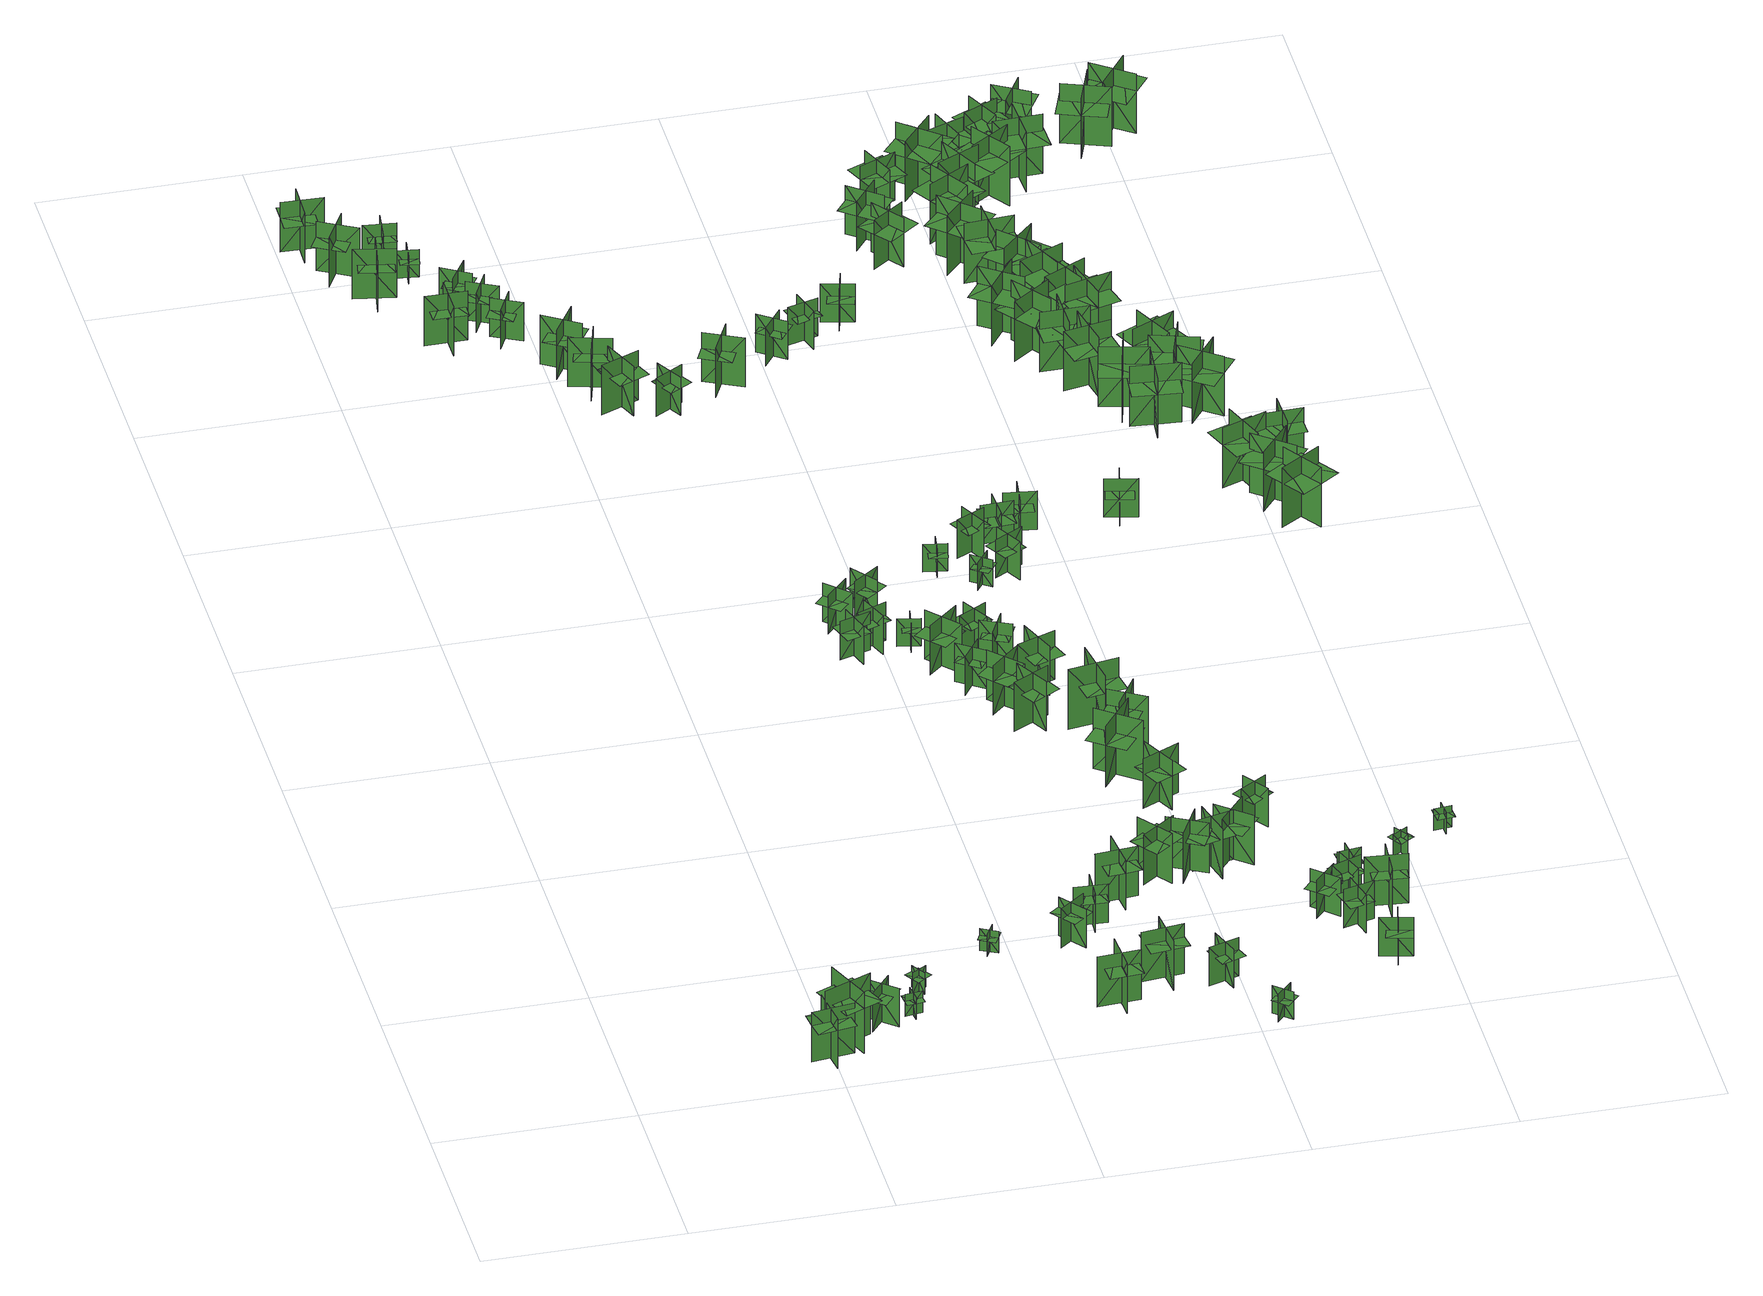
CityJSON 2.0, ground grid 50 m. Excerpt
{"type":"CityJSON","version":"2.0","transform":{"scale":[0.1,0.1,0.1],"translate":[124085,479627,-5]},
"CityObjects":{
"tree1":{"type":"SolitaryVegetationObject","geometry":[{"type":"MultiSurface","lod":"1","boundaries":[[[0,1,2]],[[0,2,3]],[[4,5,6]],[[4,6,7]],[[8,9,10]],[[8,10,11]],[[8,12,13]],[[8,13,9]]]}]},
"tree2":{"type":"SolitaryVegetationObject","geometry":[{"type":"MultiSurface","lod":"1","boundaries":[[[14,15,16]],[[14,16,17]],[[18,19,20]],[[18,20,21]],[[22,23,24]],[[22,24,25]],[[22,26,27]],[[22,27,23]]]}]},
"tree3":{"type":"SolitaryVegetationObject","geometry":[{"type":"MultiSurface","lod":"1","boundaries":[[[28,29,30]],[[28,30,31]],[[32,33,34]],[[32,34,35]],[[36,37,38]],[[36,38,39]],[[36,40,41]],[[36,41,37]]]}]},
"tree4":{"type":"SolitaryVegetationObject","geometry":[{"type":"MultiSurface","lod":"1","boundaries":[[[42,43,44]],[[42,44,45]],[[46,47,48]],[[46,48,49]],[[50,51,52]],[[50,52,53]],[[50,53,54]],[[50,54,55]]]}]},
"tree5":{"type":"SolitaryVegetationObject","geometry":[{"type":"MultiSurface","lod":"1","boundaries":[[[56,57,58]],[[56,58,59]],[[60,61,62]],[[60,62,63]],[[64,65,66]],[[64,66,67]],[[64,67,68]],[[64,68,69]]]}]},
"tree6":{"type":"SolitaryVegetationObject","geometry":[{"type":"MultiSurface","lod":"1","boundaries":[[[70,71,72]],[[70,72,73]],[[74,75,76]],[[74,76,77]],[[78,79,80]],[[78,80,81]],[[78,81,82]],[[78,82,83]]]}]},
"tree7":{"type":"SolitaryVegetationObject","geometry":[{"type":"MultiSurface","lod":"1","boundaries":[[[84,85,86]],[[84,86,87]],[[88,89,90]],[[88,90,91]],[[92,93,94]],[[92,94,95]],[[92,95,96]],[[92,96,97]]]}]},
"tree8":{"type":"SolitaryVegetationObject","geometry":[{"type":"MultiSurface","lod":"1","boundaries":[[[98,99,100]],[[98,100,101]],[[102,103,104]],[[102,104,105]],[[106,107,108]],[[106,108,109]],[[106,109,110]],[[106,110,111]]]}]},
"tree9":{"type":"SolitaryVegetationObject","geometry":[{"type":"MultiSurface","lod":"1","boundaries":[[[112,113,114]],[[112,114,115]],[[116,117,118]],[[116,118,119]],[[120,121,122]],[[120,122,123]],[[120,123,124]],[[120,124,125]]]}]},
"tree10":{"type":"SolitaryVegetationObject","geometry":[{"type":"MultiSurface","lod":"1","boundaries":[[[126,127,128]],[[126,128,129]],[[130,131,132]],[[130,132,133]],[[134,135,136]],[[134,136,137]],[[134,137,138]],[[134,138,139]]]}]},
"tree11":{"type":"SolitaryVegetationObject","geometry":[{"type":"MultiSurface","lod":"1","boundaries":[[[140,141,142]],[[140,142,143]],[[144,145,146]],[[144,146,147]],[[148,149,150]],[[148,150,151]],[[148,152,153]],[[148,153,149]]]}]},
"tree12":{"type":"SolitaryVegetationObject","geometry":[{"type":"MultiSurface","lod":"1","boundaries":[[[154,155,156]],[[154,156,157]],[[158,159,160]],[[158,160,161]],[[162,163,164]],[[162,164,165]],[[162,166,167]],[[162,167,163]]]}]},
"tree13":{"type":"SolitaryVegetationObject","geometry":[{"type":"MultiSurface","lod":"1","boundaries":[[[168,169,170]],[[168,170,171]],[[172,173,174]],[[172,174,175]],[[176,177,178]],[[176,178,179]],[[176,179,180]],[[176,180,181]]]}]},
"tree14":{"type":"SolitaryVegetationObject","geometry":[{"type":"MultiSurface","lod":"1","boundaries":[[[182,183,184]],[[182,184,185]],[[186,187,188]],[[186,188,189]],[[190,191,192]],[[190,192,193]],[[190,193,194]],[[190,194,195]]]}]},
"tree15":{"type":"SolitaryVegetationObject","geometry":[{"type":"MultiSurface","lod":"1","boundaries":[[[196,197,198]],[[196,198,199]],[[200,201,202]],[[200,202,203]],[[204,205,206]],[[204,206,207]],[[204,207,208]],[[204,208,209]]]}]},
"tree16":{"type":"SolitaryVegetationObject","geometry":[{"type":"MultiSurface","lod":"1","boundaries":[[[210,211,212]],[[210,212,213]],[[214,215,216]],[[214,216,217]],[[218,219,220]],[[218,220,221]],[[218,222,223]],[[218,223,219]]]}]},
"tree17":{"type":"SolitaryVegetationObject","geometry":[{"type":"MultiSurface","lod":"1","boundaries":[[[224,225,226]],[[224,226,227]],[[228,229,230]],[[228,230,231]],[[232,233,234]],[[232,234,235]],[[232,235,236]],[[232,236,237]]]}]},
"tree18":{"type":"SolitaryVegetationObject","geometry":[{"type":"MultiSurface","lod":"1","boundaries":[[[238,239,240]],[[238,240,241]],[[242,243,244]],[[242,244,245]],[[246,247,248]],[[246,248,249]],[[246,249,250]],[[246,250,251]]]}]},
"tree19":{"type":"SolitaryVegetationObject","geometry":[{"type":"MultiSurface","lod":"1","boundaries":[[[252,253,254]],[[252,254,255]],[[256,257,258]],[[256,258,259]],[[260,261,262]],[[260,262,263]],[[260,264,265]],[[260,265,261]]]}]},
"tree20":{"type":"SolitaryVegetationObject","geometry":[{"type":"MultiSurface","lod":"1","boundaries":[[[266,267,268]],[[266,268,269]],[[270,271,272]],[[270,272,273]],[[274,275,276]],[[274,276,277]],[[274,277,278]],[[274,278,279]]]}]},
"tree21":{"type":"SolitaryVegetationObject","geometry":[{"type":"MultiSurface","lod":"1","boundaries":[[[280,281,282]],[[280,282,283]],[[284,285,286]],[[284,286,287]],[[288,289,290]],[[288,290,291]],[[288,291,292]],[[288,292,293]]]}]},
"tree22":{"type":"SolitaryVegetationObject","geometry":[{"type":"MultiSurface","lod":"1","boundaries":[[[294,295,296]],[[294,296,297]],[[298,299,300]],[[298,300,301]],[[302,303,304]],[[302,304,305]],[[302,305,306]],[[302,306,307]]]}]},
"tree23":{"type":"SolitaryVegetationObject","geometry":[{"type":"MultiSurface","lod":"1","boundaries":[[[308,309,310]],[[308,310,311]],[[312,313,314]],[[312,314,315]],[[316,317,318]],[[316,318,319]],[[316,319,320]],[[316,320,321]]]}]},
"tree24":{"type":"SolitaryVegetationObject","geometry":[{"type":"MultiSurface","lod":"1","boundaries":[[[322,323,324]],[[322,324,325]],[[326,327,328]],[[326,328,329]],[[330,331,332]],[[330,332,333]],[[330,334,335]],[[330,335,331]]]}]},
"tree25":{"type":"SolitaryVegetationObject","geometry":[{"type":"MultiSurface","lod":"1","boundaries":[[[336,337,338]],[[336,338,339]],[[340,341,342]],[[340,342,343]],[[344,345,346]],[[344,346,347]],[[344,347,348]],[[344,348,349]]]}]},
"tree26":{"type":"SolitaryVegetationObject","geometry":[{"type":"MultiSurface","lod":"1","boundaries":[[[350,351,352]],[[350,352,353]],[[354,355,356]],[[354,356,357]],[[358,359,360]],[[358,360,361]],[[358,361,362]],[[358,362,363]]]}]},
"tree27":{"type":"SolitaryVegetationObject","geometry":[{"type":"MultiSurface","lod":"1","boundaries":[[[364,365,366]],[[364,366,367]],[[368,369,370]],[[368,370,371]],[[372,373,374]],[[372,374,375]],[[372,375,376]],[[372,376,377]]]}]},
"tree28":{"type":"SolitaryVegetationObject","geometry":[{"type":"MultiSurface","lod":"1","boundaries":[[[378,379,380]],[[378,380,381]],[[382,383,384]],[[382,384,385]],[[386,387,388]],[[386,388,389]],[[386,389,390]],[[386,390,391]]]}]},
"tree29":{"type":"SolitaryVegetationObject","geometry":[{"type":"MultiSurface","lod":"1","boundaries":[[[392,393,394]],[[392,394,395]],[[396,397,398]],[[396,398,399]],[[400,401,402]],[[400,402,403]],[[400,403,404]],[[400,404,405]]]}]},
"tree30":{"type":"SolitaryVegetationObject","geometry":[{"type":"MultiSurface","lod":"1","boundaries":[[[406,407,408]],[[406,408,409]],[[410,411,412]],[[410,412,413]],[[414,415,416]],[[414,416,417]],[[414,417,418]],[[414,418,419]]]}]},
"tree31":{"type":"SolitaryVegetationObject","geometry":[{"type":"MultiSurface","lod":"1","boundaries":[[[420,421,422]],[[420,422,423]],[[424,425,426]],[[424,426,427]],[[428,429,430]],[[428,430,431]],[[428,431,432]],[[428,432,433]]]}]},
"tree32":{"type":"SolitaryVegetationObject","geometry":[{"type":"MultiSurface","lod":"1","boundaries":[[[434,435,436]],[[434,436,437]],[[438,439,440]],[[438,440,441]],[[442,443,444]],[[442,444,445]],[[442,445,446]],[[442,446,447]]]}]},
"tree33":{"type":"SolitaryVegetationObject","geometry":[{"type":"MultiSurface","lod":"1","boundaries":[[[448,449,450]],[[448,450,451]],[[452,453,454]],[[452,454,455]],[[456,457,458]],[[456,458,459]],[[456,460,461]],[[456,461,457]]]}]},
"tree34":{"type":"SolitaryVegetationObject","geometry":[{"type":"MultiSurface","lod":"1","boundaries":[[[462,463,464]],[[462,464,465]],[[466,467,468]],[[466,468,469]],[[470,471,472]],[[470,472,473]],[[470,473,474]],[[470,474,475]]]}]},
"tree35":{"type":"SolitaryVegetationObject","geometry":[{"type":"MultiSurface","lod":"1","boundaries":[[[476,477,478]],[[476,478,479]],[[480,481,482]],[[480,482,483]],[[484,485,486]],[[484,486,487]],[[484,487,488]],[[484,488,489]]]}]},
"tree36":{"type":"SolitaryVegetationObject","geometry":[{"type":"MultiSurface","lod":"1","boundaries":[[[490,491,492]],[[490,492,493]],[[494,495,496]],[[494,496,497]],[[498,499,500]],[[498,500,501]],[[498,501,502]],[[498,502,503]]]}]},
"tree37":{"type":"SolitaryVegetationObject","geometry":[{"type":"MultiSurface","lod":"1","boundaries":[[[504,505,506]],[[504,506,507]],[[508,509,510]],[[508,510,511]],[[512,513,514]],[[512,514,515]],[[512,516,517]],[[512,517,513]]]}]},
"tree38":{"type":"SolitaryVegetationObject","geometry":[{"type":"MultiSurface","lod":"1","boundaries":[[[518,519,520]],[[518,520,521]],[[522,523,524]],[[522,524,525]],[[526,527,528]],[[526,528,529]],[[526,529,530]],[[526,530,531]]]}]},
"tree39":{"type":"SolitaryVegetationObject","geometry":[{"type":"MultiSurface","lod":"1","boundaries":[[[532,533,534]],[[532,534,535]],[[536,537,538]],[[536,538,539]],[[540,541,542]],[[540,542,543]],[[540,543,544]],[[540,544,545]]]}]},
"tree40":{"type":"SolitaryVegetationObject","geometry":[{"type":"MultiSurface","lod":"1","boundaries":[[[546,547,548]],[[546,548,549]],[[550,551,552]],[[550,552,553]],[[554,555,556]],[[554,556,557]],[[554,557,558]],[[554,558,559]]]}]},
"tree41":{"type":"SolitaryVegetationObject","geometry":[{"type":"MultiSurface","lod":"1","boundaries":[[[560,561,562]],[[560,562,563]],[[564,565,566]],[[564,566,567]],[[568,569,570]],[[568,570,571]],[[568,571,572]],[[568,572,573]]]}]},
"tree42":{"type":"SolitaryVegetationObject","geometry":[{"type":"MultiSurface","lod":"1","boundaries":[[[574,575,576]],[[574,576,577]],[[578,579,580]],[[578,580,581]],[[582,583,584]],[[582,584,585]],[[582,586,587]],[[582,587,583]]]}]},
"tree43":{"type":"SolitaryVegetationObject","geometry":[{"type":"MultiSurface","lod":"1","boundaries":[[[588,589,590]],[[588,590,591]],[[592,593,594]],[[592,594,595]],[[596,597,598]],[[596,598,599]],[[596,599,600]],[[596,600,601]]]}]},
"tree44":{"type":"SolitaryVegetationObject","geometry":[{"type":"MultiSurface","lod":"1","boundaries":[[[602,603,604]],[[602,604,605]],[[606,607,608]],[[606,608,609]],[[610,611,612]],[[610,612,613]],[[610,613,614]],[[610,614,615]]]}]},
"tree45":{"type":"SolitaryVegetationObject","geometry":[{"type":"MultiSurface","lod":"1","boundaries":[[[616,617,618]],[[616,618,619]],[[620,621,622]],[[620,622,623]],[[624,625,626]],[[624,626,627]],[[624,627,628]],[[624,628,629]]]}]},
"tree46":{"type":"SolitaryVegetationObject","geometry":[{"type":"MultiSurface","lod":"1","boundaries":[[[630,631,632]],[[630,632,633]],[[634,635,636]],[[634,636,637]],[[638,639,640]],[[638,640,641]],[[638,641,642]],[[638,642,643]]]}]},
"tree47":{"type":"SolitaryVegetationObject","geometry":[{"type":"MultiSurface","lod":"1","boundaries":[[[644,645,646]],[[644,646,647]],[[648,649,650]],[[648,650,651]],[[652,653,654]],[[652,654,655]],[[652,656,657]],[[652,657,653]]]}]},
"tree48":{"type":"SolitaryVegetationObject","geometry":[{"type":"MultiSurface","lod":"1","boundaries":[[[658,659,660]],[[658,660,661]],[[662,663,664]],[[662,664,665]],[[666,667,668]],[[666,668,669]],[[666,669,670]],[[666,670,671]]]}]},
"tree49":{"type":"SolitaryVegetationObject","geometry":[{"type":"MultiSurface","lod":"1","boundaries":[[[672,673,674]],[[672,674,675]],[[676,677,678]],[[676,678,679]],[[680,681,682]],[[680,682,683]],[[680,683,684]],[[680,684,685]]]}]},
"tree50":{"type":"SolitaryVegetationObject","geometry":[{"type":"MultiSurface","lod":"1","boundaries":[[[686,687,688]],[[686,688,689]],[[690,691,692]],[[690,692,693]],[[694,695,696]],[[694,696,697]],[[694,697,698]],[[694,698,699]]]}]},
"tree51":{"type":"SolitaryVegetationObject","geometry":[{"type":"MultiSurface","lod":"1","boundaries":[[[700,701,702]],[[700,702,703]],[[704,705,706]],[[704,706,707]],[[708,709,710]],[[708,710,711]],[[708,711,712]],[[708,712,713]]]}]},
"tree52":{"type":"SolitaryVegetationObject","geometry":[{"type":"MultiSurface","lod":"1","boundaries":[[[714,715,716]],[[714,716,717]],[[718,719,720]],[[718,720,721]],[[722,723,724]],[[722,724,725]],[[722,725,726]],[[722,726,727]]]}]},
"tree53":{"type":"SolitaryVegetationObject","geometry":[{"type":"MultiSurface","lod":"1","boundaries":[[[728,729,730]],[[728,730,731]],[[732,733,734]],[[732,734,735]],[[736,737,738]],[[736,738,739]],[[736,739,740]],[[736,740,741]]]}]},
"tree54":{"type":"SolitaryVegetationObject","geometry":[{"type":"MultiSurface","lod":"1","boundaries":[[[742,743,744]],[[742,744,745]],[[746,747,748]],[[746,748,749]],[[750,751,752]],[[750,752,753]],[[750,753,754]],[[750,754,755]]]}]},
"tree55":{"type":"SolitaryVegetationObject","geometry":[{"type":"MultiSurface","lod":"1","boundaries":[[[756,757,758]],[[756,758,759]],[[760,761,762]],[[760,762,763]],[[764,765,766]],[[764,766,767]],[[764,767,768]],[[764,768,769]]]}]},
"tree56":{"type":"SolitaryVegetationObject","geometry":[{"type":"MultiSurface","lod":"1","boundaries":[[[770,771,772]],[[770,772,773]],[[774,775,776]],[[774,776,777]],[[778,779,780]],[[778,780,781]],[[778,781,782]],[[778,782,783]]]}]},
"tree57":{"type":"SolitaryVegetationObject","geometry":[{"type":"MultiSurface","lod":"1","boundaries":[[[784,785,786]],[[784,786,787]],[[788,789,790]],[[788,790,791]],[[792,793,794]],[[792,794,795]],[[792,795,796]],[[792,796,797]]]}]},
"tree58":{"type":"SolitaryVegetationObject","geometry":[{"type":"MultiSurface","lod":"1","boundaries":[[[798,799,800]],[[798,800,801]],[[802,803,804]],[[802,804,805]],[[806,807,808]],[[806,808,809]],[[806,807,810]],[[806,810,811]]]}]},
"tree59":{"type":"SolitaryVegetationObject","geometry":[{"type":"MultiSurface","lod":"1","boundaries":[[[812,813,814]],[[812,814,815]],[[816,817,818]],[[816,818,819]],[[820,821,822]],[[820,822,823]],[[820,821,824]],[[820,824,825]]]}]},
"tree60":{"type":"SolitaryVegetationObject","geometry":[{"type":"MultiSurface","lod":"1","boundaries":[[[826,827,828]],[[826,828,829]],[[830,831,832]],[[830,832,833]],[[834,835,836]],[[834,836,837]],[[834,837,838]],[[834,838,839]]]}]},
"tree61":{"type":"SolitaryVegetationObject","geometry":[{"type":"MultiSurface","lod":"1","boundaries":[[[840,841,842]],[[840,842,843]],[[844,845,846]],[[844,846,847]],[[848,849,850]],[[848,850,851]],[[848,851,852]],[[848,852,853]]]}]},
"tree62":{"type":"SolitaryVegetationObject","geometry":[{"type":"MultiSurface","lod":"1","boundaries":[[[854,855,856]],[[854,856,857]],[[858,859,860]],[[858,860,861]],[[862,863,864]],[[862,864,865]],[[862,865,866]],[[862,866,867]]]}]},
"tree63":{"type":"SolitaryVegetationObject","geometry":[{"type":"MultiSurface","lod":"1","boundaries":[[[868,869,870]],[[868,870,871]],[[872,873,874]],[[872,874,875]],[[876,877,878]],[[876,878,879]],[[876,879,880]],[[876,880,881]]]}]},
"tree64":{"type":"SolitaryVegetationObject","geometry":[{"type":"MultiSurface","lod":"1","boundaries":[[[882,883,884]],[[882,884,885]],[[886,887,888]],[[886,888,889]],[[890,891,892]],[[890,892,893]],[[890,893,894]],[[890,894,895]]]}]},
"tree65":{"type":"SolitaryVegetationObject","geometry":[{"type":"MultiSurface","lod":"1","boundaries":[[[896,897,898]],[[896,898,899]],[[900,901,902]],[[900,902,903]],[[904,905,906]],[[904,906,907]],[[904,907,908]],[[904,908,909]]]}]},
"tree66":{"type":"SolitaryVegetationObject","geometry":[{"type":"MultiSurface","lod":"1","boundaries":[[[910,911,912]],[[910,912,913]],[[914,915,916]],[[914,916,917]],[[918,919,920]],[[918,920,921]],[[918,921,922]],[[918,922,923]]]}]},
"tree67":{"type":"SolitaryVegetationObject","geometry":[{"type":"MultiSurface","lod":"1","boundaries":[[[924,925,926]],[[924,926,927]],[[928,929,930]],[[928,930,931]],[[932,933,934]],[[932,934,935]],[[932,935,936]],[[932,936,937]]]}]},
"tree68":{"type":"SolitaryVegetationObject","geometry":[{"type":"MultiSurface","lod":"1","boundaries":[[[938,939,940]],[[938,940,941]],[[942,943,944]],[[942,944,945]],[[946,947,948]],[[946,948,949]],[[946,949,950]],[[946,950,951]]]}]},
"tree69":{"type":"SolitaryVegetationObject","geometry":[{"type":"MultiSurface","lod":"1","boundaries":[[[952,953,954]],[[952,954,955]],[[956,957,958]],[[956,958,959]],[[960,961,962]],[[960,962,963]],[[960,963,964]],[[960,964,965]]]}]},
"tree70":{"type":"SolitaryVegetationObject","geometry":[{"type":"MultiSurface","lod":"1","boundaries":[[[966,967,968]],[[966,968,969]],[[970,971,972]],[[970,972,973]],[[974,975,976]],[[974,976,977]],[[974,977,978]],[[974,978,979]]]}]},
"tree71":{"type":"SolitaryVegetationObject","geometry":[{"type":"MultiSurface","lod":"1","boundaries":[[[980,981,982]],[[980,982,983]],[[984,985,986]],[[984,986,987]],[[988,989,990]],[[988,990,991]],[[988,991,992]],[[988,992,993]]]}]},
"tree72":{"type":"SolitaryVegetationObject","geometry":[{"type":"MultiSurface","lod":"1","boundaries":[[[994,995,996]],[[994,996,997]],[[998,999,1000]],[[998,1000,1001]],[[1002,1003,1004]],[[1002,1004,1005]],[[1002,1005,1006]],[[1002,1006,1007]]]}]},
"tree73":{"type":"SolitaryVegetationObject","geometry":[{"type":"MultiSurface","lod":"1","boundaries":[[[1008,1009,1010]],[[1008,1010,1011]],[[1012,1013,1014]],[[1012,1014,1015]],[[1016,1017,1018]],[[1016,1018,1019]],[[1016,1019,1020]],[[1016,1020,1021]]]}]},
"tree74":{"type":"SolitaryVegetationObject","geometry":[{"type":"MultiSurface","lod":"1","boundaries":[[[1022,1023,1024]],[[1022,1024,1025]],[[1026,1027,1028]],[[1026,1028,1029]],[[1030,1031,1032]],[[1030,1032,1033]],[[1030,1033,1034]],[[1030,1034,1035]]]}]},
"tree75":{"type":"SolitaryVegetationObject","geometry":[{"type":"MultiSurface","lod":"1","boundaries":[[[1036,1037,1038]],[[1036,1038,1039]],[[1040,1041,1042]],[[1040,1042,1043]],[[1044,1045,1046]],[[1044,1046,1047]],[[1044,1047,1048]],[[1044,1048,1049]]]}]},
"tree76":{"type":"SolitaryVegetationObject","geometry":[{"type":"MultiSurface","lod":"1","boundaries":[[[1050,1051,1052]],[[1050,1052,1053]],[[1054,1055,1056]],[[1054,1056,1057]],[[1058,1059,1060]],[[1058,1060,1061]],[[1058,1061,1062]],[[1058,1062,1063]]]}]},
"tree77":{"type":"SolitaryVegetationObject","geometry":[{"type":"MultiSurface","lod":"1","boundaries":[[[1064,1065,1066]],[[1064,1066,1067]],[[1068,1069,1070]],[[1068,1070,1071]],[[1072,1073,1074]],[[1072,1074,1075]],[[1072,1075,1076]],[[1072,1076,1077]]]}]},
"tree78":{"type":"SolitaryVegetationObject","geometry":[{"type":"MultiSurface","lod":"1","boundaries":[[[1078,1079,1080]],[[1078,1080,1081]],[[1082,1083,1084]],[[1082,1084,1085]],[[1086,1087,1088]],[[1086,1088,1089]],[[1086,1089,1090]],[[1086,1090,1091]]]}]},
"tree79":{"type":"SolitaryVegetationObject","geometry":[{"type":"MultiSurface","lod":"1","boundaries":[[[1092,1093,1094]],[[1092,1094,1095]],[[1096,1097,1098]],[[1096,1098,1099]],[[1100,1101,1102]],[[1100,1102,1103]],[[1100,1103,1104]],[[1100,1104,1105]]]}]},
"tree80":{"type":"SolitaryVegetationObject","geometry":[{"type":"MultiSurface","lod":"1","boundaries":[[[1106,1107,1108]],[[1106,1108,1109]],[[1110,1111,1112]],[[1110,1112,1113]],[[1114,1115,1116]],[[1114,1116,1117]],[[1114,1117,1118]],[[1114,1118,1119]]]}]},
"tree81":{"type":"SolitaryVegetationObject","geometry":[{"type":"MultiSurface","lod":"1","boundaries":[[[1120,1121,1122]],[[1120,1122,1123]],[[1124,1125,1126]],[[1124,1126,1127]],[[1128,1129,1130]],[[1128,1130,1131]],[[1128,1131,1132]],[[1128,1132,1133]]]}]},
"tree82":{"type":"SolitaryVegetationObject","geometry":[{"type":"MultiSurface","lod":"1","boundaries":[[[1134,1135,1136]],[[1134,1136,1137]],[[1138,1139,1140]],[[1138,1140,1141]],[[1142,1143,1144]],[[1142,1144,1145]],[[1142,1145,1146]],[[1142,1146,1147]]]}]},
"tree83":{"type":"SolitaryVegetationObject","geometry":[{"type":"MultiSurface","lod":"1","boundaries":[[[1148,1149,1150]],[[1148,1150,1151]],[[1152,1153,1154]],[[1152,1154,1155]],[[1156,1157,1158]],[[1156,1158,1159]],[[1156,1159,1160]],[[1156,1160,1161]]]}]},
"tree84":{"type":"SolitaryVegetationObject","geometry":[{"type":"MultiSurface","lod":"1","boundaries":[[[1162,1163,1164]],[[1162,1164,1165]],[[1166,1167,1168]],[[1166,1168,1169]],[[1170,1171,1172]],[[1170,1172,1173]],[[1170,1173,1174]],[[1170,1174,1175]]]}]},
"tree85":{"type":"SolitaryVegetationObject","geometry":[{"type":"MultiSurface","lod":"1","boundaries":[[[1176,1177,1178]],[[1176,1178,1179]],[[1180,1181,1182]],[[1180,1182,1183]],[[1184,1185,1186]],[[1184,1186,1187]],[[1184,1187,1188]],[[1184,1188,1189]]]}]},
"tree86":{"type":"SolitaryVegetationObject","geometry":[{"type":"MultiSurface","lod":"1","boundaries":[[[1190,1191,1192]],[[1190,1192,1193]],[[1194,1195,1196]],[[1194,1196,1197]],[[1198,1199,1200]],[[1198,1200,1201]],[[1198,1201,1202]],[[1198,1202,1203]]]}]},
"tree87":{"type":"SolitaryVegetationObject","geometry":[{"type":"MultiSurface","lod":"1","boundaries":[[[1204,1205,1206]],[[1204,1206,1207]],[[1208,1209,1210]],[[1208,1210,1211]],[[1212,1213,1214]],[[1212,1214,1215]],[[1212,1215,1216]],[[1212,1216,1217]]]}]},
"tree88":{"type":"SolitaryVegetationObject","geometry":[{"type":"MultiSurface","lod":"1","boundaries":[[[1218,1219,1220]],[[1218,1220,1221]],[[1222,1223,1224]],[[1222,1224,1225]],[[1226,1227,1228]],[[1226,1228,1229]],[[1226,1229,1230]],[[1226,1230,1231]]]}]},
"tree89":{"type":"SolitaryVegetationObject","geometry":[{"type":"MultiSurface","lod":"1","boundaries":[[[1232,1233,1234]],[[1232,1234,1235]],[[1236,1237,1238]],[[1236,1238,1239]],[[1240,1241,1242]],[[1240,1242,1243]],[[1240,1243,1244]],[[1240,1244,1245]]]}]},
"tree90":{"type":"SolitaryVegetationObject","geometry":[{"type":"MultiSurface","lod":"1","boundaries":[[[1246,1247,1248]],[[1246,1248,1249]],[[1250,1251,1252]],[[1250,1252,1253]],[[1254,1255,1256]],[[1254,1256,1257]],[[1254,1257,1258]],[[1254,1258,1259]]]}]},
"tree91":{"type":"SolitaryVegetationObject","geometry":[{"type":"MultiSurface","lod":"1","boundaries":[[[1260,1261,1262]],[[1260,1262,1263]],[[1264,1265,1266]],[[1264,1266,1267]],[[1268,1269,1270]],[[1268,1270,1271]],[[1268,1271,1272]],[[1268,1272,1273]]]}]},
"tree92":{"type":"SolitaryVegetationObject","geometry":[{"type":"MultiSurface","lod":"1","boundaries":[[[1274,1275,1276]],[[1274,1276,1277]],[[1278,1279,1280]],[[1278,1280,1281]],[[1282,1283,1284]],[[1282,1284,1285]],[[1282,1285,1286]],[[1282,1286,1287]]]}]},
"tree93":{"type":"SolitaryVegetationObject","geometry":[{"type":"MultiSurface","lod":"1","boundaries":[[[1288,1289,1290]],[[1288,1290,1291]],[[1292,1293,1294]],[[1292,1294,1295]],[[1296,1297,1298]],[[1296,1298,1299]],[[1296,1299,1300]],[[1296,1300,1301]]]}]},
"tree94":{"type":"SolitaryVegetationObject","geometry":[{"type":"MultiSurface","lod":"1","boundaries":[[[1302,1303,1304]],[[1302,1304,1305]],[[1306,1307,1308]],[[1306,1308,1309]],[[1310,1311,1312]],[[1310,1312,1313]],[[1310,1313,1314]],[[1310,1314,1315]]]}]},
"tree95":{"type":"SolitaryVegetationObject","geometry":[{"type":"MultiSurface","lod":"1","boundaries":[[[1316,1317,1318]],[[1316,1318,1319]],[[1320,1321,1322]],[[1320,1322,1323]],[[1324,1325,1326]],[[1324,1326,1327]],[[1324,1327,1328]],[[1324,1328,1329]]]}]},
"tree96":{"type":"SolitaryVegetationObject","geometry":[{"type":"MultiSurface","lod":"1","boundaries":[[[1330,1331,1332]],[[1330,1332,1333]],[[1334,1335,1336]],[[1334,1336,1337]],[[1338,1339,1340]],[[1338,1340,1341]],[[1338,1341,1342]],[[1338,1342,1343]]]}]},
"tree97":{"type":"SolitaryVegetationObject","geometry":[{"type":"MultiSurface","lod":"1","boundaries":[[[1344,1345,1346]],[[1344,1346,1347]],[[1348,1349,1350]],[[1348,1350,1351]],[[1352,1353,1354]],[[1352,1354,1355]],[[1352,1355,1356]],[[1352,1356,1357]]]}]},
"tree98":{"type":"SolitaryVegetationObject","geometry":[{"type":"MultiSurface","lod":"1","boundaries":[[[1358,1359,1360]],[[1358,1360,1361]],[[1362,1363,1364]],[[1362,1364,1365]],[[1366,1367,1368]],[[1366,1368,1369]],[[1366,1369,1370]],[[1366,1370,1371]]]}]}
},
"vertices":[
[550,132,13],[444,118,13],[444,118,154],[550,132,154],[482,183,13],[497,77,13],[497,77,154],[482,183,154],[541,131,117],[444,118,117],[450,76,117],[546,90,117],[535,173,117],[439,160,117],
[522,245,12],[572,125,12],[572,125,185],[522,245,185],[484,150,12],[604,200,12],[604,200,185],[484,150,185],[526,235,140],[572,125,140],[620,145,140],[574,255,140],[479,215,140],[525,105,140],
[610,201,17],[663,264,17],[663,264,126],[610,201,126],[675,206,17],[612,260,17],[612,260,126],[675,206,126],[614,206,98],[663,264,98],[638,285,98],[589,227,98],[639,185,98],[688,243,98],
[699,248,15],[743,254,15],[743,254,77],[699,248,77],[722,230,15],[717,274,15],[717,274,77],[722,230,77],[722,230,59],[744,233,59],[739,277,59],[717,274,59],[695,271,59],[700,228,59],
[736,327,19],[773,350,19],[773,350,80],[736,327,80],[764,320,19],[741,358,19],[741,358,80],[764,320,80],[764,320,63],[783,332,63],[759,369,63],[741,358,63],[722,346,63],[746,308,63],
[942,437,20],[963,476,20],[963,476,82],[942,437,82],[971,445,20],[931,466,20],[931,466,82],[971,445,82],[971,445,64],[981,465,64],[942,485,64],[931,466,64],[921,446,64],[960,426,64],
[55,3698,23],[53,3594,23],[53,3594,163],[55,3698,163],[7,3652,23],[7,3652,163],[112,3649,163],[112,3649,23],[7,3652,119],[6,3608,119],[89,3606,119],[90,3650,119],[91,3693,119],[8,3695,119],
[138,3586,16],[88,3495,16],[88,3495,156],[138,3586,156],[74,3567,16],[74,3567,156],[166,3517,156],[166,3517,16],[74,3567,112],[53,3529,112],[126,3489,112],[147,3527,112],[168,3565,112],[95,3606,112],
[230,3411,19],[127,3430,19],[127,3430,159],[230,3411,159],[191,3466,19],[191,3466,159],[173,3363,159],[173,3363,19],[191,3466,115],[148,3474,115],[133,3392,115],[176,3384,115],[219,3376,115],[234,3458,115],
[351,3201,20],[246,3201,20],[246,3201,159],[351,3201,159],[303,3248,20],[303,3248,159],[303,3144,159],[303,3144,20],[303,3248,115],[259,3248,115],[259,3165,115],[303,3165,115],[346,3164,115],[347,3248,115],
[1203,250,12],[1209,144,12],[1209,144,153],[1203,250,153],[1147,187,12],[1254,193,12],[1254,193,153],[1147,187,153],[1203,241,117],[1209,144,117],[1251,146,117],[1245,243,117],[1161,238,117],[1167,141,117],
[1178,431,11],[1128,496,11],[1128,496,121],[1178,431,121],[1186,496,11],[1121,445,11],[1121,445,121],[1186,496,121],[1174,437,92],[1128,496,92],[1102,476,92],[1148,417,92],[1200,457,92],[1154,516,92],
[266,3560,17],[185,3569,17],[185,3569,125],[266,3560,125],[234,3601,17],[234,3601,125],[224,3520,125],[224,3520,17],[234,3601,91],[200,3604,91],[193,3540,91],[226,3536,91],[260,3532,91],[267,3597,91],
[270,3458,20],[278,3515,20],[278,3515,98],[270,3458,98],[300,3480,20],[300,3480,98],[242,3488,98],[242,3488,20],[300,3480,73],[303,3504,73],[257,3510,73],[253,3486,73],[250,3462,73],[296,3456,73],
[338,3300,19],[381,3370,19],[381,3370,128],[338,3300,128],[388,3313,19],[388,3313,128],[319,3355,128],[319,3355,19],[388,3313,94],[406,3341,94],[351,3376,94],[333,3347,94],[315,3318,94],[371,3284,94],
[1218,568,13],[1213,486,13],[1213,486,122],[1218,568,122],[1169,525,13],[1252,520,13],[1252,520,122],[1169,525,122],[1218,561,94],[1213,486,94],[1246,484,94],[1250,559,94],[1185,563,94],[1180,488,94],
[413,3296,23],[376,3223,23],[376,3223,132],[413,3296,132],[363,3279,23],[363,3279,132],[436,3242,132],[436,3242,23],[363,3279,98],[348,3249,98],[406,3219,98],[421,3250,98],[437,3280,98],[379,3309,98],
[454,3221,19],[417,3148,19],[417,3148,128],[454,3221,128],[405,3205,19],[405,3205,128],[477,3167,128],[477,3167,19],[405,3205,94],[389,3175,94],[447,3144,94],[462,3175,94],[478,3205,94],[420,3235,94],
[1270,260,14],[1376,272,14],[1376,272,155],[1270,260,155],[1336,208,14],[1325,314,14],[1325,314,155],[1336,208,155],[1279,261,118],[1376,272,118],[1371,314,118],[1275,303,118],[1284,220,118],[1381,230,118],
[916,1760,18],[941,1682,18],[941,1682,127],[916,1760,127],[892,1714,18],[892,1714,127],[970,1738,127],[970,1738,18],[892,1714,92],[903,1681,92],[965,1701,92],[954,1733,92],[944,1766,92],[882,1746,92],
[514,2989,23],[570,3077,23],[570,3077,162],[514,2989,162],[579,3004,23],[579,3004,162],[491,3060,162],[491,3060,23],[579,3004,118],[603,3041,118],[532,3086,118],[509,3049,118],[485,3012,118],[556,2967,118],
[888,1875,20],[947,1819,20],[947,1819,129],[888,1875,129],[889,1823,20],[889,1823,129],[945,1882,129],[945,1882,20],[889,1823,95],[914,1799,95],[959,1847,95],[934,1870,95],[909,1893,95],[865,1846,95],
[634,2928,22],[533,2956,22],[533,2956,161],[634,2928,161],[601,2987,22],[601,2987,161],[573,2886,161],[573,2886,22],[601,2987,117],[559,2998,117],[537,2918,117],[579,2906,117],[621,2894,117],[643,2975,117],
[1292,663,15],[1303,557,15],[1303,557,156],[1292,663,156],[1240,598,15],[1345,608,15],[1345,608,156],[1240,598,156],[1293,654,119],[1303,557,119],[1345,562,119],[1335,658,119],[1251,650,119],[1261,553,119],
[657,2809,17],[617,2906,17],[617,2906,157],[657,2809,157],[682,2871,17],[682,2871,157],[585,2831,157],[585,2831,17],[682,2871,113],[665,2911,113],[588,2879,113],[605,2839,113],[622,2799,113],[699,2831,113],
[1014,1767,18],[938,1738,18],[938,1738,127],[1014,1767,127],[966,1788,18],[966,1788,127],[995,1712,127],[995,1712,18],[966,1788,92],[934,1776,92],[958,1715,92],[989,1727,92],[1021,1739,92],[998,1800,92],
[1473,180,18],[1447,257,18],[1447,257,127],[1473,180,127],[1496,227,18],[1496,227,127],[1419,201,127],[1419,201,18],[1496,227,93],[1485,259,93],[1423,238,93],[1434,206,93],[1445,174,93],[1507,195,93],
[964,1868,18],[1030,1917,18],[1030,1917,126],[964,1868,126],[1016,1861,18],[1016,1861,126],[967,1926,126],[967,1926,18],[1016,1861,92],[1043,1881,92],[1005,1933,92],[977,1913,92],[950,1893,92],[989,1841,92],
[1542,20,17],[1582,63,17],[1582,63,95],[1542,20,95],[1580,22,17],[1580,22,95],[1537,61,95],[1537,61,17],[1580,22,70],[1596,40,70],[1562,71,70],[1545,54,70],[1529,36,70],[1563,4,70],
[1060,1704,19],[1071,1761,19],[1071,1761,97],[1060,1704,97],[1090,1725,19],[1090,1725,97],[1033,1736,97],[1033,1736,19],[1090,1725,72],[1095,1748,72],[1050,1757,72],[1045,1734,72],[1040,1710,72],[1086,1701,72],
[764,2784,18],[724,2855,18],[724,2855,126],[764,2784,126],[778,2835,18],[778,2835,126],[707,2794,126],[707,2794,18],[778,2835,92],[761,2864,92],[705,2832,92],[721,2803,92],[738,2773,92],[795,2805,92],
[1085,1671,18],[1156,1593,18],[1156,1593,157],[1085,1671,157],[1082,1604,18],[1082,1604,157],[1160,1674,157],[1160,1674,18],[1082,1604,113],[1112,1572,113],[1174,1628,113],[1144,1660,113],[1115,1692,113],[1053,1636,113],
[1454,712,15],[1368,649,15],[1368,649,156],[1454,712,156],[1371,725,15],[1434,639,15],[1434,639,156],[1371,725,156],[1447,707,119],[1368,649,119],[1393,615,119],[1472,673,119],[1422,741,119],[1344,683,119],
[1200,1522,15],[1133,1569,15],[1133,1569,124],[1200,1522,124],[1190,1574,15],[1190,1574,124],[1144,1507,124],[1144,1507,15],[1190,1574,90],[1162,1593,90],[1125,1539,90],[1153,1520,90],[1181,1501,90],[1218,1554,90],
[1189,1479,16],[1262,1403,16],[1262,1403,155],[1189,1479,155],[1188,1412,16],[1188,1412,155],[1264,1484,155],[1264,1484,16],[1188,1412,111],[1219,1380,111],[1279,1438,111],[1249,1470,111],[1219,1501,111],[1158,1444,111],
[1293,1316,18],[1244,1408,18],[1244,1408,158],[1293,1316,158],[1312,1380,18],[1312,1380,158],[1220,1331,158],[1220,1331,18],[1312,1380,114],[1291,1419,114],[1218,1379,114],[1238,1341,114],[1259,1302,114],[1332,1342,114],
[1435,713,14],[1529,663,14],[1529,663,155],[1435,713,155],[1460,633,14],[1510,727,14],[1510,727,155],[1460,633,155],[1443,709,118],[1529,663,118],[1548,701,118],[1462,746,118],[1423,671,118],[1509,626,118],
[1240,1709,20],[1169,1669,20],[1169,1669,129],[1240,1709,129],[1190,1723,20],[1190,1723,129],[1230,1652,129],[1230,1652,20],[1190,1723,95],[1160,1706,95],[1192,1650,95],[1222,1666,95],[1252,1683,95],[1220,1740,95],
[1363,1136,21],[1465,1059,21],[1465,1059,192],[1363,1136,192],[1374,1055,21],[1374,1055,192],[1452,1157,192],[1452,1157,21],[1374,1055,138],[1417,1023,138],[1479,1104,138],[1436,1136,138],[1394,1168,138],[1332,1087,138],
[1281,1604,22],[1208,1640,22],[1208,1640,131],[1281,1604,131],[1264,1654,22],[1264,1654,131],[1227,1581,131],[1227,1581,22],[1264,1654,97],[1233,1669,97],[1204,1610,97],[1235,1595,97],[1265,1580,97],[1294,1639,97],
[907,2933,17],[861,2839,17],[861,2839,156],[907,2933,156],[844,2911,17],[844,2911,156],[938,2865,156],[938,2865,17],[844,2911,112],[825,2872,112],[900,2835,112],[919,2874,112],[938,2913,112],[863,2950,112],
[1555,637,10],[1529,740,10],[1529,740,151],[1555,637,151],[1598,709,10],[1494,683,10],[1494,683,151],[1598,709,151],[1553,646,114],[1529,740,114],[1488,730,114],[1512,635,114],[1593,656,114],[1570,750,114],
[1333,1452,22],[1296,1550,22],[1296,1550,161],[1333,1452,161],[1360,1513,22],[1360,1513,161],[1262,1477,161],[1262,1477,22],[1360,1513,117],[1345,1554,117],[1267,1525,117],[1282,1484,117],[1297,1443,117],[1376,1472,117],
[1439,951,19],[1534,996,19],[1534,996,159],[1439,951,159],[1503,929,19],[1503,929,159],[1458,1023,159],[1458,1023,19],[1503,929,115],[1542,948,115],[1506,1023,115],[1467,1004,115],[1427,986,115],[1463,910,115],
[1191,1988,21],[1199,2045,21],[1199,2045,99],[1191,1988,99],[1221,2010,21],[1221,2010,99],[1163,2019,99],[1163,2019,21],[1221,2010,74],[1224,2034,74],[1178,2041,74],[1175,2017,74],[1171,1993,74],[1217,1986,74],
[1422,1262,19],[1403,1388,19],[1403,1388,190],[1422,1262,190],[1470,1328,19],[1470,1328,190],[1344,1308,190],[1344,1308,19],[1470,1328,136],[1462,1381,136],[1361,1365,136],[1369,1312,136],[1378,1260,136],[1479,1276,136],
[1640,676,10],[1558,744,10],[1558,744,150],[1640,676,150],[1632,760,10],[1564,678,10],[1564,678,150],[1632,760,150],[1633,682,114],[1558,744,114],[1531,712,114],[1606,650,114],[1660,714,114],[1585,776,114],
[1422,1255,18],[1511,1201,18],[1511,1201,158],[1422,1255,158],[1438,1190,18],[1438,1190,158],[1493,1280,158],[1493,1280,18],[1438,1190,114],[1475,1168,114],[1519,1239,114],[1482,1262,114],[1444,1285,114],[1401,1213,114],
[1270,1911,24],[1304,1957,24],[1304,1957,101],[1270,1911,101],[1307,1916,24],[1307,1916,101],[1260,1951,101],[1260,1951,24],[1307,1916,77],[1321,1936,77],[1284,1963,77],[1269,1944,77],[1255,1924,77],[1292,1897,77],
[1724,462,21],[1784,407,21],[1784,407,129],[1724,462,129],[1727,410,21],[1727,410,129],[1782,470,129],[1782,470,21],[1727,410,95],[1752,387,95],[1796,435,95],[1771,458,95],[1746,481,95],[1702,432,95],
[1325,2083,26],[1253,2047,26],[1253,2047,135],[1325,2083,135],[1276,2099,26],[1276,2099,135],[1312,2027,135],[1312,2027,26],[1276,2099,101],[1245,2084,101],[1275,2026,101],[1305,2041,101],[1335,2056,101],[1306,2115,101],
[1806,401,23],[1826,322,23],[1826,322,131],[1806,401,131],[1780,356,23],[1780,356,131],[1858,376,131],[1858,376,23],[1780,356,97],[1788,323,97],[1851,339,97],[1843,372,97],[1834,405,97],[1771,389,97],
[1060,2949,20],[994,2997,20],[994,2997,128],[1060,2949,128],[1052,3000,20],[1052,3000,128],[1004,2934,128],[1004,2934,20],[1052,3000,94],[1024,3020,94],[986,2968,94],[1013,2948,94],[1041,2928,94],[1079,2980,94],
[1712,865,19],[1644,820,19],[1644,820,128],[1712,865,128],[1660,875,19],[1660,875,128],[1706,808,128],[1706,808,19],[1660,875,93],[1632,856,93],[1669,802,93],[1697,821,93],[1725,840,93],[1688,894,93],
[1337,2002,24],[1376,1930,24],[1376,1930,132],[1337,2002,132],[1322,1951,24],[1322,1951,132],[1394,1991,132],[1394,1991,24],[1322,1951,98],[1339,1922,98],[1396,1953,98],[1379,1983,98],[1363,2012,98],[1306,1981,98],
[1868,179,22],[1886,258,22],[1886,258,131],[1868,179,131],[1912,207,22],[1912,207,131],[1833,225,131],[1833,225,22],[1912,207,96],[1920,240,96],[1856,254,96],[1849,221,96],[1841,188,96],[1905,174,96],
[1853,488,22],[1776,460,22],[1776,460,131],[1853,488,131],[1805,510,22],[1805,510,131],[1833,434,131],[1833,434,22],[1805,510,97],[1773,498,97],[1796,437,97],[1828,449,97],[1859,461,97],[1837,522,97],
[1358,2140,21],[1361,2057,21],[1361,2057,131],[1358,2140,131],[1320,2099,21],[1402,2101,21],[1402,2101,131],[1320,2099,131],[1356,2140,94],[1358,2057,94],[1399,2059,94],[1397,2141,94],[1325,2056,94],[1322,2139,94],
[1839,598,15],[1846,539,15],[1846,539,93],[1839,598,93],[1814,566,15],[1873,573,15],[1873,573,93],[1814,566,93],[1837,597,67],[1844,539,67],[1873,542,67],[1867,601,67],[1820,536,67],[1814,595,67],
[1152,3030,18],[1074,3008,18],[1074,3008,126],[1152,3030,126],[1107,3055,18],[1107,3055,126],[1129,2977,126],[1129,2977,18],[1107,3055,92],[1074,3046,92],[1092,2983,92],[1125,2993,92],[1157,3002,92],[1139,3065,92],
[1952,424,21],[1847,433,21],[1847,433,161],[1952,424,161],[1908,475,21],[1908,475,161],[1900,371,161],[1900,371,21],[1908,475,117],[1864,479,117],[1858,395,117],[1901,392,117],[1945,388,117],[1951,472,117],
[1384,2140,20],[1465,2130,20],[1465,2130,129],[1384,2140,129],[1417,2099,20],[1417,2099,129],[1427,2180,129],[1427,2180,20],[1417,2099,95],[1451,2095,95],[1458,2160,95],[1425,2164,95],[1391,2168,95],[1383,2103,95],
[1205,3038,18],[1226,3117,18],[1226,3117,126],[1205,3038,126],[1250,3065,18],[1250,3065,126],[1171,3085,126],[1171,3085,18],[1250,3065,92],[1258,3098,92],[1196,3114,92],[1187,3081,92],[1178,3048,92],[1241,3032,92],
[2001,649,17],[1963,625,17],[1963,625,78],[2001,649,78],[1972,655,17],[1996,618,17],[1996,618,78],[1972,655,78],[1972,655,61],[1953,643,61],[1977,606,61],[1996,618,61],[2014,630,61],[1990,667,61],
[1629,2147,17],[1709,2129,17],[1709,2129,126],[1629,2147,126],[1657,2103,17],[1657,2103,126],[1675,2182,126],[1675,2182,17],[1657,2103,92],[1691,2095,92],[1705,2159,92],[1672,2166,92],[1638,2174,92],[1624,2110,92],
[2124,711,17],[2080,708,17],[2080,708,78],[2124,711,78],[2102,730,17],[2105,686,17],[2105,686,78],[2102,730,78],[2102,730,61],[2080,729,61],[2083,684,61],[2105,686,61],[2128,688,61],[2124,732,61],
[1391,3363,19],[1312,3424,19],[1312,3424,157],[1391,3363,157],[1382,3429,19],[1322,3350,19],[1322,3350,157],[1382,3429,157],[1382,3429,118],[1343,3459,118],[1282,3380,118],[1322,3350,118],[1361,3320,118],[1422,3399,118],
[1414,3262,17],[1354,3342,17],[1354,3342,156],[1414,3262,156],[1424,3328,17],[1344,3268,17],[1344,3268,156],[1424,3328,156],[1424,3328,117],[1394,3368,117],[1314,3307,117],[1344,3268,117],[1375,3228,117],[1454,3288,117],
[1623,2919,15],[1525,2990,15],[1525,2990,184],[1623,2919,184],[1611,2999,15],[1539,2900,15],[1539,2900,184],[1611,2999,184],[1611,2999,136],[1562,3034,136],[1490,2936,136],[1539,2900,136],[1588,2864,136],[1660,2963,136],
[1390,3555,18],[1428,3464,18],[1428,3464,156],[1390,3555,156],[1364,3494,18],[1456,3533,18],[1456,3533,156],[1364,3494,156],[1364,3494,118],[1384,3448,118],[1476,3487,118],[1456,3533,118],[1437,3579,118],[1345,3540,118],
[1662,2819,14],[1589,2916,14],[1589,2916,183],[1662,2819,183],[1674,2899,14],[1577,2826,14],[1577,2826,183],[1674,2899,183],[1674,2899,135],[1637,2948,135],[1540,2874,135],[1577,2826,135],[1614,2777,135],[1711,2850,135],
[1624,2772,13],[1745,2773,13],[1745,2773,182],[1624,2772,182],[1681,2715,13],[1680,2837,13],[1680,2837,182],[1681,2715,182],[1681,2715,135],[1742,2716,135],[1741,2837,135],[1680,2837,135],[1619,2836,135],[1620,2714,135],
[1591,3221,11],[1502,3304,11],[1502,3304,180],[1591,3221,180],[1589,3302,11],[1506,3213,11],[1506,3213,180],[1589,3302,180],[1589,3302,132],[1544,3343,132],[1461,3254,132],[1506,3213,132],[1551,3171,132],[1634,3260,132],
[1734,2637,14],[1710,2756,14],[1710,2756,183],[1734,2637,183],[1779,2704,14],[1660,2680,14],[1660,2680,183],[1779,2704,183],[1779,2704,135],[1767,2764,135],[1648,2740,135],[1660,2680,135],[1672,2621,135],[1791,2644,135],
[1590,3227,15],[1598,3106,15],[1598,3106,185],[1590,3227,185],[1536,3166,15],[1658,3174,15],[1658,3174,185],[1536,3166,185],[1536,3166,137],[1541,3105,137],[1662,3114,137],[1658,3174,137],[1654,3235,137],[1532,3227,137],
[1793,2640,15],[1763,2522,15],[1763,2522,184],[1793,2640,184],[1723,2599,15],[1841,2569,15],[1841,2569,184],[1723,2599,184],[1723,2599,137],[1708,2540,137],[1826,2510,137],[1841,2569,137],[1856,2628,137],[1739,2658,137],
[1518,3426,13],[1580,3321,13],[1580,3321,182],[1518,3426,182],[1497,3347,13],[1602,3409,13],[1602,3409,182],[1497,3347,182],[1497,3347,135],[1528,3295,135],[1633,3357,135],[1602,3409,135],[1571,3462,135],[1466,3399,135],
[1604,3126,15],[1690,3040,15],[1690,3040,184],[1604,3126,184],[1604,3045,15],[1689,3131,15],[1689,3131,184],[1604,3045,184],[1604,3045,137],[1647,3002,137],[1733,3088,137],[1689,3131,137],[1646,3174,137],[1561,3088,137],
[1776,2503,14],[1898,2492,14],[1898,2492,183],[1776,2503,183],[1828,2440,14],[1839,2561,14],[1839,2561,183],[1828,2440,183],[1828,2440,136],[1888,2435,136],[1900,2556,136],[1839,2561,136],[1779,2567,136],[1767,2446,136],
[1709,2954,19],[1660,3066,19],[1660,3066,188],[1709,2954,188],[1739,3030,19],[1627,2981,19],[1627,2981,188],[1739,3030,188],[1739,3030,140],[1715,3085,140],[1603,3037,140],[1627,2981,140],[1652,2925,140],[1763,2974,140],
[1559,3621,15],[1481,3528,15],[1481,3528,184],[1559,3621,184],[1478,3614,15],[1571,3536,15],[1571,3536,184],[1478,3614,184],[1478,3614,137],[1439,3568,137],[1532,3490,137],[1571,3536,137],[1611,3583,137],[1517,3661,137],
[1751,2886,16],[1695,2994,16],[1695,2994,185],[1751,2886,185],[1776,2963,16],[1668,2907,16],[1668,2907,185],[1776,2963,185],[1776,2963,138],[1748,3017,138],[1640,2960,138],[1668,2907,138],[1697,2853,138],[1804,2909,138],
[1706,2862,16],[1824,2893,16],[1824,2893,185],[1706,2862,185],[1776,2821,16],[1745,2938,16],[1745,2938,185],[1776,2821,185],[1776,2821,138],[1835,2836,138],[1804,2954,138],[1745,2938,138],[1686,2923,138],[1717,2805,138],
[1618,3406,12],[1565,3515,12],[1565,3515,181],[1618,3406,181],[1645,3482,12],[1536,3429,12],[1536,3429,181],[1645,3482,181],[1645,3482,133],[1618,3537,133],[1509,3483,133],[1536,3429,133],[1563,3374,133],[1672,3427,133],
[1962,2278,15],[2004,2164,15],[2004,2164,184],[1962,2278,184],[1928,2204,15],[2042,2247,15],[2042,2247,184],[1928,2204,184],[1928,2204,137],[1949,2147,137],[2063,2190,137],[2042,2247,137],[2021,2304,137],[1906,2261,137],
[2000,2088,13],[2076,2183,13],[2076,2183,182],[2000,2088,182],[2081,2097,13],[1986,2173,13],[1986,2173,182],[2081,2097,182],[2081,2097,135],[2119,2144,135],[2024,2220,135],[1986,2173,135],[1948,2125,135],[2043,2049,135],
[1847,2728,14],[1899,2618,14],[1899,2618,183],[1847,2728,183],[1819,2652,14],[1929,2704,14],[1929,2704,183],[1819,2652,183],[1819,2652,136],[1846,2597,136],[1956,2649,136],[1929,2704,136],[1903,2759,136],[1793,2707,136],
[1965,2582,15],[1849,2620,15],[1849,2620,184],[1965,2582,184],[1928,2655,15],[1891,2539,15],[1891,2539,184],[1928,2655,184],[1928,2655,137],[1870,2673,137],[1833,2558,137],[1891,2539,137],[1949,2520,137],[1986,2636,137],
[1646,3639,16],[1552,3605,16],[1552,3605,154],[1646,3639,154],[1586,3667,16],[1620,3574,16],[1620,3574,154],[1586,3667,154],[1586,3667,116],[1539,3650,116],[1573,3556,116],[1620,3574,116],[1667,3591,116],[1633,3684,116],
[2127,2075,17],[2025,2008,17],[2025,2008,186],[2127,2075,186],[2047,2092,17],[2115,1990,17],[2115,1990,186],[2047,2092,186],[2047,2092,139],[1997,2058,139],[2064,1956,139],[2115,1990,139],[2165,2024,139],[2098,2125,139],
[1921,2479,15],[1994,2577,15],[1994,2577,184],[1921,2479,184],[2001,2491,15],[1904,2563,15],[1904,2563,184],[2001,2491,184],[2001,2491,137],[2038,2540,137],[1940,2612,137],[1904,2563,137],[1867,2514,137],[1965,2442,137],
[1646,3559,12],[1715,3458,12],[1715,3458,181],[1646,3559,181],[1630,3479,12],[1731,3548,12],[1731,3548,181],[1630,3479,181],[1630,3479,134],[1665,3429,134],[1765,3498,134],[1731,3548,134],[1696,3598,134],[1596,3529,134],
[2044,2283,16],[2143,2285,16],[2143,2285,155],[2044,2283,155],[2091,2237,16],[2090,2336,16],[2090,2336,155],[2091,2237,155],[2091,2237,116],[2141,2238,116],[2139,2337,116],[2090,2336,116],[2040,2335,116],[2042,2236,116],
[1741,3697,16],[1652,3653,16],[1652,3653,155],[1741,3697,155],[1679,3719,16],[1722,3629,16],[1722,3629,155],[1679,3719,155],[1679,3719,116],[1634,3697,116],[1678,3607,116],[1722,3629,116],[1767,3651,116],[1723,3741,116],
[1820,3568,14],[1698,3565,14],[1698,3565,183],[1820,3568,183],[1761,3624,14],[1765,3503,14],[1765,3503,183],[1761,3624,183],[1761,3624,136],[1700,3623,136],[1704,3501,136],[1765,3503,136],[1826,3504,136],[1822,3626,136],
[1825,3702,18],[1740,3753,18],[1740,3753,156],[1825,3702,156],[1809,3766,18],[1758,3681,18],[1758,3681,156],[1809,3766,156],[1809,3766,118],[1767,3792,118],[1716,3706,118],[1758,3681,118],[1801,3655,118],[1852,3741,118],
[1888,3681,14],[2003,3639,14],[2003,3639,183],[1888,3681,183],[1922,3607,14],[1964,3722,14],[1964,3722,183],[1922,3607,183],[1922,3607,135],[1980,3587,135],[2021,3701,135],[1964,3722,135],[1906,3742,135],[1865,3628,135],
[2071,3678,14],[1973,3751,14],[1973,3751,183],[2071,3678,183],[2060,3759,14],[1987,3661,14],[1987,3661,183],[2060,3759,183],[2060,3759,136],[2011,3795,136],[1938,3698,136],[1987,3661,136],[2035,3625,136],[2108,3722,136]
]}
